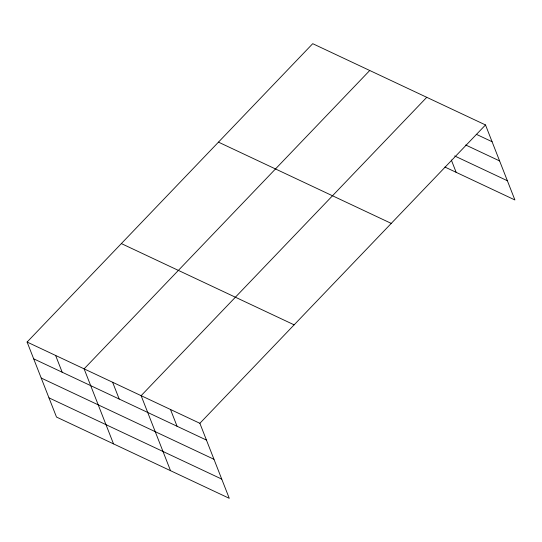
<?xml version="1.0" encoding="UTF-8"?>
<svg xmlns="http://www.w3.org/2000/svg" width="542" height="542" viewBox="0 0 542 542"><rect width="100%" height="100%" fill="white"/><g stroke="black" fill="none" stroke-linecap="round" stroke-linejoin="round"><path stroke-width="0.81" d="M27.1 342.043L199.869 423.302L229.273 498.322L56.497 417.055L27.1 342.043L312.727 43.678L485.503 124.945L514.9 199.957L444.907 167.038M369.746 70.494L84.112 368.858L113.515 443.871M426.757 97.316L141.13 395.674L170.527 470.693M199.869 423.302L485.503 124.945M476.262 134.28L492.075 141.719M465.72 144.999L499.609 160.933M454.65 155.947L507.366 180.737M218.473 142.139L391.243 223.399M121.361 243.582L294.13 324.841M33.672 358.818L206.448 440.077M41.206 378.038L213.975 459.298M48.97 397.842L221.739 479.101M451.337 160.032L456.161 172.329M170.5 409.488L177.071 426.263M112.621 382.266L119.193 399.041M55.609 355.45L62.181 372.225"/></g></svg>
